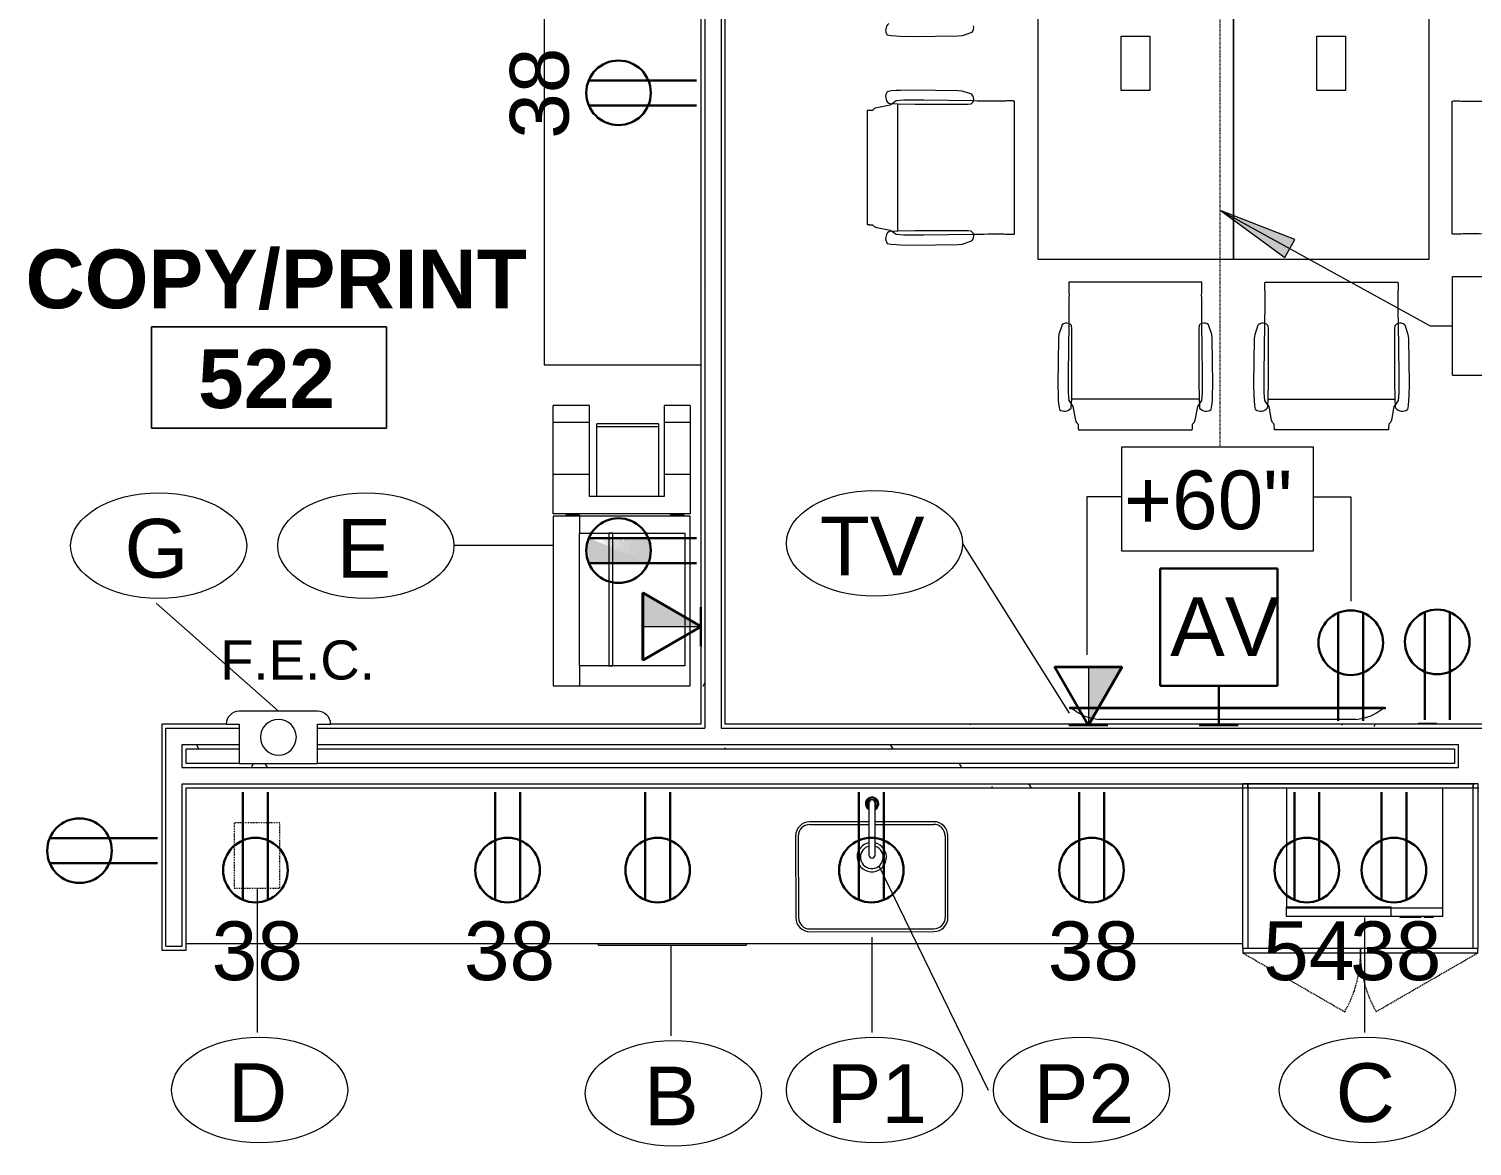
# Model space of a CAD drawing. Header units: inches. Extents: x 0 to 1865, y 0 to 1094.
# Drawn here: x 474.8 to 696, y 447.2 to 618.5 of the extents above; entities that cross this region are included whole.
import ezdxf

# ---------------------------------------------------------------- set-up
doc = ezdxf.new("R2010")
doc.units = ezdxf.units.IN
doc.header["$MEASUREMENT"] = 0
for name, pattern in [('Dash', [0.25, 0.125, -0.125]), ('Dash 1_16_', [0.125, 0.0625, -0.0625]), ('Hidden', [0.28125, 0.1875, -0.09375])]:
    doc.linetypes.add(name, pattern=pattern)
for name, color, linetype, lineweight in [('A-ANNO-KEYN', 231, 'Continuous', 9), ('A-ANNO-NOTE', 131, 'Continuous', 9), ('A-AREA-IDEN', 2, 'Continuous', 9), ('A-DETL', 90, 'Continuous', 9), ('A-WALL', 113, 'Continuous', 13), ('A-WALL-PATT', 111, 'Continuous', 13), ('E-ELEC-FIXT', 91, 'Continuous', 9), ('G-ANNO-TEXT', 231, 'Continuous', 9), ('I-FURN', 30, 'Continuous', 9), ('I-FURN-PNLS', 30, 'Continuous', 9), ('I-WALL', 2, 'Continuous', 13), ('P-SANR-FIXT', 6, 'Continuous', 9), ('P-SANR-FIXT-IDEN', 2, 'Continuous', 9), ('Q-CASE', 31, 'Continuous', 9), ('Q-SPCQ', 91, 'Continuous', 9), ('Q-SPCQ-HDLN', 91, 'Dash', 9), ('Q-SPCQ-IDEN', 132, 'Continuous', 9)]:
    doc.layers.add(name, color=color, linetype=linetype, lineweight=lineweight)
doc.styles.add('Arial', font='arial.ttf', dxfattribs={"height": 6})
doc.styles.add('Arial_1', font='arial.ttf', dxfattribs={"height": 9})
doc.styles.add('Swis721 Lt BT', font='swissl.ttf', dxfattribs={"height": 9})
doc.styles.add('Swis721 Lt BT_B', font='', dxfattribs={"height": 9})
doc.styles.get('Swis721 Lt BT_B').set_extended_font_data('Swis721 Lt BT', bold=True)
pattern_1 = [(0, (0, 0), (30.72, 7.68), [1.267, -21.773, 1.267, -21.773, -122.88]), (0, (0, 0), (30.72, 7.68), [-46.08, 1.267, -44.813, 1.267, -21.773, -53.76]), (0, (0, 0), (30.72, 7.68), [-115.2, 1.267, -14.093, 1.267, -37.133]), (120, (11.52, 3.84), (-22.011075, 22.7643), [1.267, -21.773, 1.267, -21.773, -122.88]), (120, (11.52, 3.84), (-22.011075, 22.7643), [-46.08, 1.267, -44.813, 1.267, -21.773, -53.76]), (120, (11.52, 3.84), (-22.011075, 22.7643), [-115.2, 1.267, -14.093, 1.267, -37.133]), (240, (15.36, 19.2), (-8.708925, -30.4443), [1.267, -21.773, 1.267, -21.773, -122.88]), (240, (15.36, 19.2), (-8.708925, -30.4443), [-46.08, 1.267, -44.813, 1.267, -21.773, -53.76]), (240, (15.36, 19.2), (-8.708925, -30.4443), [-115.2, 1.267, -14.093, 1.267, -37.133])]

# ---------------------------------------------------------------- blocks, each defined once
blk = doc.blocks.new('A-Flat_Screen_TV - OLED 55BGP 55_-7364321-Level 05 POWER _ SIGNAL')
at = {"layer": 'Q-SPCQ'}
for p, q in [((-24.14, 0.06), (24.14, 0.06)), ((-24.14, 0.06), (-24.14, 0)), ((24.14, 0), (24.14, 0.06)), ((-24.2, 0), (24.2, 0)), ((-24.2, 0), (-24.2, -0.19)), ((24.2, -0.19), (-24.2, -0.19)), ((19.7, -1.81), (-19.7, -1.81)), ((24.2, -0.19), (24.2, 0))]:
    blk.add_line(p, q, dxfattribs=at)
for centre, start, end in [((-19.1, 5.58), 231.0344, 265.3628), ((19.1, 5.58), 274.6372, 308.9656)]:
    blk.add_arc(centre, 7.41, start, end, dxfattribs=at)
blk = doc.blocks.new('F - CONF TABLE _4 RECTANGULAR-12 CHAIRS_ - F - CONF TABLE _4 RECTANGULAR-12 CHAIRS_-7360135-Level 05 POWER _ SIGNAL')
at = {"layer": 'I-FURN'}
for p, q in [((-54.74, 55.32), (-54.99, 55.06)), ((-37.25, 56.16), (-54.68, 56.16)), ((-36.94, 55.06), (-37.2, 55.32)), ((-55.14, 54.68), (-55.54, 52.61)), ((-54.99, 55.06), (-55.14, 54.68)), ((-36.87, 54.92), (-36.94, 55.06)), ((-36.79, 54.68), (-36.87, 54.92)), ((-36.39, 52.61), (-36.79, 54.68)), ((-57.8, 51.03), (-57.85, 49.17)), ((-57.77, 51.68), (-57.8, 51.03)), ((-57.7, 52.45), (-57.77, 51.68)), ((-57.59, 53.06), (-57.7, 52.45)), ((-56.18, 51.68), (-56.28, 50.52)), ((-55.77, 52.28), (-56.18, 51.68)), ((-55.79, 52.61), (-55.81, 52.84)), ((-55.73, 51.45), (-55.79, 52.61)), ((-55.54, 52.61), (-55.77, 52.28)), ((-55.68, 48.77), (-55.73, 51.45)), ((-55.73, 51.45), (-36.21, 51.45)), ((-36.16, 52.28), (-36.39, 52.61)), ((-36.21, 51.45), (-36.25, 48.77)), ((-36.14, 52.61), (-36.21, 51.45)), ((-35.76, 51.68), (-36.16, 52.28)), ((-36.12, 52.84), (-36.14, 52.61)), ((-35.65, 50.52), (-35.76, 51.68)), ((-34.23, 52.45), (-34.34, 53.06)), ((-34.16, 51.68), (-34.23, 52.45)), ((-34.13, 51.03), (-34.16, 51.68)), ((-34.08, 49.17), (-34.13, 51.03)), ((-25.92, 49.17), (-25.87, 51.03)), ((-25.87, 51.03), (-25.84, 51.68)), ((-25.84, 51.68), (-25.77, 52.45)), ((-25.77, 52.45), (-25.66, 53.06)), ((-57.85, 49.17), (-57.75, 42.17)), ((-56.28, 50.52), (-56.28, 47.52)), ((-55.68, 40.68), (-55.68, 48.77)), ((-36.25, 48.77), (-36.25, 40.68)), ((-35.65, 47.52), (-35.65, 50.52)), ((-34.18, 42.17), (-34.08, 49.17)), ((-25.82, 42.17), (-25.92, 49.17)), ((-56.28, 47.52), (-56.17, 39.85)), ((-35.76, 39.85), (-35.65, 47.52)), ((-57.75, 42.17), (-57.69, 41.58)), ((-34.24, 41.58), (-34.18, 42.17)), ((-25.76, 41.58), (-25.82, 42.17)), ((-57.69, 41.58), (-57.2, 40.08)), ((-55.74, 40.18), (-55.68, 40.68)), ((-36.25, 40.68), (-36.19, 40.18)), ((-34.73, 40.08), (-34.24, 41.58)), ((-25.27, 40.08), (-25.76, 41.58)), ((-56.14, 33.53), (-35.8, 33.53)), ((-82.45, 26.77), (-83.06, 26.66)), ((-81.68, 26.84), (-82.45, 26.77)), ((-81.03, 26.87), (-81.68, 26.84)), ((-79.17, 26.92), (-81.03, 26.87)), ((-72.17, 26.82), (-79.17, 26.92)), ((-71.58, 26.76), (-72.17, 26.82)), ((-70.08, 26.27), (-71.58, 26.76)), ((-82.61, 24.61), (-84.68, 24.21)), ((-82.84, 24.88), (-82.61, 24.86)), ((-82.61, 24.86), (-81.45, 24.79)), ((-82.28, 24.84), (-82.61, 24.61)), ((-81.68, 25.24), (-82.28, 24.84)), ((-80.52, 25.35), (-81.68, 25.24)), ((-81.45, 24.79), (-78.77, 24.75)), ((-81.45, 5.27), (-81.45, 24.79)), ((-77.52, 25.35), (-80.52, 25.35)), ((-78.77, 24.75), (-70.68, 24.75)), ((-69.85, 25.24), (-77.52, 25.35)), ((-70.68, 24.75), (-70.18, 24.81)), ((-63.53, 4.86), (-63.53, 25.2)), ((-86.16, 23.75), (-86.16, 6.32)), ((-85.06, 24.06), (-85.32, 23.8)), ((-84.92, 24.13), (-85.06, 24.06)), ((-84.68, 24.21), (-84.92, 24.13)), ((-85.32, 6.26), (-85.06, 6.01)), ((-85.06, 6.01), (-84.68, 5.86)), ((-84.68, 5.86), (-82.61, 5.46)), ((-82.61, 5.21), (-82.84, 5.19)), ((-82.61, 5.46), (-82.28, 5.23)), ((-81.45, 5.27), (-82.61, 5.21)), ((-82.28, 5.23), (-81.68, 4.82)), ((-81.68, 4.82), (-80.52, 4.72)), ((-78.77, 5.32), (-81.45, 5.27)), ((-80.52, 4.72), (-77.52, 4.72)), ((-70.68, 5.32), (-78.77, 5.32)), ((-77.52, 4.72), (-69.85, 4.83)), ((-70.18, 5.26), (-70.68, 5.32)), ((-83.06, 3.41), (-82.45, 3.3)), ((-82.45, 3.3), (-81.68, 3.23)), ((-81.68, 3.23), (-81.03, 3.2)), ((-81.03, 3.2), (-79.17, 3.15)), ((-79.17, 3.15), (-72.17, 3.25)), ((-72.17, 3.25), (-71.58, 3.31)), ((-71.58, 3.31), (-70.08, 3.8)), ((-83.06, -3.41), (-82.45, -3.3)), ((-82.45, -3.3), (-81.68, -3.23)), ((-81.68, -3.23), (-81.03, -3.2)), ((-81.03, -3.2), (-79.17, -3.15)), ((-79.17, -3.15), (-72.17, -3.25)), ((-72.17, -3.25), (-71.58, -3.31)), ((-71.58, -3.31), (-70.08, -3.8)), ((-86.16, -23.75), (-86.16, -6.32)), ((-85.32, -6.26), (-85.06, -6.01)), ((-85.06, -6.01), (-84.68, -5.86)), ((-84.68, -5.86), (-82.61, -5.46)), ((-82.61, -5.21), (-82.84, -5.19)), ((-81.45, -5.27), (-82.61, -5.21)), ((-82.61, -5.46), (-82.28, -5.23)), ((-82.28, -5.23), (-81.68, -4.82)), ((-81.68, -4.82), (-80.52, -4.72)), ((-78.77, -5.32), (-81.45, -5.27)), ((-81.45, -5.27), (-81.45, -24.79)), ((-80.52, -4.72), (-77.52, -4.72)), ((-70.68, -5.32), (-78.77, -5.32)), ((-77.52, -4.72), (-69.85, -4.83)), ((-70.18, -5.26), (-70.68, -5.32)), ((-63.53, -4.86), (-63.53, -25.2)), ((-85.06, -24.06), (-85.32, -23.8)), ((-84.92, -24.13), (-85.06, -24.06)), ((-84.68, -24.21), (-84.92, -24.13)), ((-82.61, -24.61), (-84.68, -24.21)), ((-82.84, -24.88), (-82.61, -24.86)), ((-82.28, -24.84), (-82.61, -24.61)), ((-82.61, -24.86), (-81.45, -24.79)), ((-81.68, -25.24), (-82.28, -24.84)), ((-80.52, -25.35), (-81.68, -25.24)), ((-81.45, -24.79), (-78.77, -24.75)), ((-77.52, -25.35), (-80.52, -25.35)), ((-78.77, -24.75), (-70.68, -24.75)), ((-69.85, -25.24), (-77.52, -25.35)), ((-70.08, -26.27), (-71.58, -26.76)), ((-70.68, -24.75), (-70.18, -24.81)), ((-82.45, -26.77), (-83.06, -26.66)), ((-81.68, -26.84), (-82.45, -26.77)), ((-81.03, -26.87), (-81.68, -26.84)), ((-79.17, -26.92), (-81.03, -26.87)), ((-72.17, -26.82), (-79.17, -26.92)), ((-71.58, -26.76), (-72.17, -26.82)), ((-56.14, -33.53), (-35.8, -33.53))]:
    blk.add_line(p, q, dxfattribs=at)
for centre, radius, start, end in [((-56.82, 51.99), 1.32, 40.065, 125.935), ((-35.11, 51.99), 1.32, 54.065, 139.935), ((-24.89, 51.99), 1.32, 40.065, 125.935), ((-56.48, 40.93), 1.12, 229.743, 286.0891), ((-56.4, 40.6), 0.781, 286.8466, 327.6782), ((-35.53, 40.6), 0.781, 212.3218, 253.1534), ((-35.45, 40.93), 1.12, 253.9109, 310.257), ((-24.55, 40.93), 1.12, 229.743, 286.0891), ((-81.99, 25.89), 1.32, 144.065, 229.935), ((-70.6, 25.47), 0.781, 302.3218, 343.1534), ((-70.93, 25.55), 1.12, 343.9109, 40.257), ((-81.99, 4.18), 1.32, 130.065, 215.935), ((-70.6, 4.6), 0.781, 16.8466, 57.6782), ((-70.93, 4.52), 1.12, 319.743, 16.0891), ((-81.99, -4.18), 1.32, 144.065, 229.935), ((-70.93, -4.52), 1.12, 343.9109, 40.257), ((-70.6, -4.6), 0.781, 302.3218, 343.1534), ((-81.99, -25.89), 1.32, 130.065, 215.935), ((-70.6, -25.47), 0.781, 16.8466, 57.6782), ((-70.93, -25.55), 1.12, 319.743, 16.0891)]:
    blk.add_arc(centre, radius, start, end, dxfattribs=at)
for points, knots in [([(-54.68, 56.16), (-54.68, 56.16), (-54.69, 56.14), (-54.7, 56.09), (-54.71, 56.03), (-54.71, 55.94), (-54.72, 55.84), (-54.73, 55.69), (-54.73, 55.51), (-54.74, 55.37), (-54.74, 55.32)], [0, 0, 0, 0, 0.111111, 0.222222, 0.333333, 0.444444, 0.555556, 0.666667, 0.888889, 1, 1, 1, 1]), ([(-37.2, 55.32), (-37.2, 55.51), (-37.21, 55.78), (-37.22, 56), (-37.23, 56.09), (-37.24, 56.14), (-37.25, 56.16), (-37.25, 56.16)], [0, 0, 0, 0, 0.444444, 0.666667, 0.777778, 0.888889, 1, 1, 1, 1]), ([(-56.18, 34.47), (-56.18, 34.39), (-56.18, 34.23), (-56.18, 33.9), (-56.16, 33.6), (-56.14, 33.53), (-56.14, 33.53)], [0, 0, 0, 0, 0.181818, 0.363636, 0.727273, 1, 1, 1, 1]), ([(-35.8, 33.53), (-35.79, 33.53), (-35.79, 33.53), (-35.78, 33.56), (-35.77, 33.62), (-35.77, 33.69), (-35.76, 33.77), (-35.75, 33.91), (-35.75, 34.14), (-35.75, 34.35), (-35.75, 34.47)], [0, 0, 0, 0, 0.090909, 0.181818, 0.272727, 0.363636, 0.454545, 0.545455, 0.727273, 1, 1, 1, 1]), ([(-63.53, 25.2), (-63.53, 25.21), (-63.53, 25.21), (-63.56, 25.22), (-63.62, 25.23), (-63.69, 25.23), (-63.77, 25.24), (-63.91, 25.25), (-64.14, 25.25), (-64.35, 25.25), (-64.47, 25.25)], [0, 0, 0, 0, 0.090909, 0.181818, 0.272727, 0.363636, 0.454545, 0.545455, 0.727273, 1, 1, 1, 1]), ([(-85.32, 23.8), (-85.51, 23.8), (-85.78, 23.79), (-86, 23.78), (-86.09, 23.77), (-86.14, 23.76), (-86.16, 23.75), (-86.16, 23.75)], [0, 0, 0, 0, 0.444444, 0.666667, 0.777778, 0.888889, 1, 1, 1, 1]), ([(-86.16, 6.32), (-86.16, 6.32), (-86.14, 6.31), (-86.09, 6.3), (-86.03, 6.29), (-85.94, 6.29), (-85.84, 6.28), (-85.69, 6.27), (-85.51, 6.27), (-85.37, 6.26), (-85.32, 6.26)], [0, 0, 0, 0, 0.111111, 0.222222, 0.333333, 0.444444, 0.555556, 0.666667, 0.888889, 1, 1, 1, 1]), ([(-64.47, 4.82), (-64.39, 4.82), (-64.23, 4.82), (-63.9, 4.82), (-63.6, 4.84), (-63.53, 4.86), (-63.53, 4.86)], [0, 0, 0, 0, 0.181818, 0.363636, 0.727273, 1, 1, 1, 1]), ([(-86.16, -6.32), (-86.16, -6.32), (-86.14, -6.31), (-86.09, -6.3), (-86, -6.29), (-85.78, -6.27), (-85.51, -6.27), (-85.32, -6.26)], [-1, -1, -1, -1, -0.888889, -0.777778, -0.666667, -0.444444, 0, 0, 0, 0]), ([(-64.47, -4.82), (-64.35, -4.82), (-64.14, -4.82), (-63.91, -4.82), (-63.77, -4.83), (-63.69, -4.83), (-63.62, -4.84), (-63.56, -4.85), (-63.53, -4.86), (-63.53, -4.86), (-63.53, -4.86)], [-1, -1, -1, -1, -0.727273, -0.545455, -0.454545, -0.363636, -0.272727, -0.181818, -0.090909, 0, 0, 0, 0]), ([(-85.32, -23.8), (-85.37, -23.8), (-85.51, -23.8), (-85.69, -23.8), (-85.84, -23.79), (-85.94, -23.78), (-86.03, -23.78), (-86.09, -23.77), (-86.14, -23.76), (-86.16, -23.75), (-86.16, -23.75)], [-1, -1, -1, -1, -0.888889, -0.666667, -0.555556, -0.444444, -0.333333, -0.222222, -0.111111, 0, 0, 0, 0]), ([(-63.53, -25.2), (-63.53, -25.21), (-63.6, -25.23), (-63.9, -25.25), (-64.23, -25.25), (-64.39, -25.25), (-64.47, -25.25)], [-1, -1, -1, -1, -0.727273, -0.363636, -0.181818, 0, 0, 0, 0]), ([(-56.18, -34.47), (-56.18, -34.35), (-56.18, -34.14), (-56.18, -33.91), (-56.17, -33.77), (-56.17, -33.69), (-56.16, -33.62), (-56.15, -33.56), (-56.14, -33.53), (-56.14, -33.53), (-56.14, -33.53)], [-1, -1, -1, -1, -0.727273, -0.545455, -0.454545, -0.363636, -0.272727, -0.181818, -0.090909, 0, 0, 0, 0]), ([(-35.8, -33.53), (-35.79, -33.53), (-35.77, -33.6), (-35.75, -33.9), (-35.75, -34.23), (-35.75, -34.39), (-35.75, -34.47)], [-1, -1, -1, -1, -0.727273, -0.363636, -0.181818, 0, 0, 0, 0])]:
    blk.add_open_spline(points, degree=3, knots=knots, dxfattribs=at)
for points in [[(-56.17, 39.85), (-56.16, 39.12), (-56.15, 37.66), (-56.14, 36.18), (-56.13, 35.44)], [(-35.8, 35.44), (-35.8, 36.18), (-35.79, 37.66), (-35.77, 39.12), (-35.76, 39.85)], [(-56.13, 35.44), (-56.14, 35.28), (-56.16, 34.96), (-56.17, 34.63), (-56.18, 34.47)], [(-35.75, 34.47), (-35.76, 34.63), (-35.77, 34.96), (-35.79, 35.28), (-35.8, 35.44)], [(-65.44, 25.2), (-66.18, 25.2), (-67.66, 25.21), (-69.12, 25.23), (-69.85, 25.24)], [(-64.47, 25.25), (-64.63, 25.24), (-64.96, 25.23), (-65.28, 25.21), (-65.44, 25.2)], [(-69.85, 4.83), (-69.12, 4.84), (-67.66, 4.85), (-66.18, 4.86), (-65.44, 4.87)], [(-65.44, 4.87), (-65.28, 4.86), (-64.96, 4.84), (-64.63, 4.83), (-64.47, 4.82)], [(-69.85, -4.83), (-69.12, -4.84), (-67.66, -4.85), (-66.18, -4.86), (-65.44, -4.87)], [(-65.44, -4.87), (-65.28, -4.86), (-64.96, -4.84), (-64.63, -4.83), (-64.47, -4.82)], [(-65.44, -25.2), (-66.18, -25.2), (-67.66, -25.21), (-69.12, -25.23), (-69.85, -25.24)], [(-64.47, -25.25), (-64.63, -25.24), (-64.96, -25.23), (-65.28, -25.21), (-65.44, -25.2)], [(-56.13, -35.44), (-56.14, -35.28), (-56.16, -34.96), (-56.17, -34.63), (-56.18, -34.47)], [(-35.75, -34.47), (-35.76, -34.63), (-35.77, -34.96), (-35.79, -35.28), (-35.8, -35.44)], [(-56.17, -39.85), (-56.16, -39.12), (-56.15, -37.66), (-56.14, -36.18), (-56.13, -35.44)], [(-35.8, -35.44), (-35.8, -36.18), (-35.79, -37.66), (-35.77, -39.12), (-35.76, -39.85)]]:
    blk.add_open_spline(points, degree=3, dxfattribs=at)
at = {"layer": 'I-FURN-PNLS'}
for p, q in [((0, 30), (-60, 30)), ((-60, 30), (-60, 0)), ((-34.16, 12.81), (-34.16, 17.19)), ((-34.16, 17.19), (-25.84, 17.19)), ((-25.84, 17.19), (-25.84, 12.81)), ((-25.84, 12.81), (-34.16, 12.81)), ((0, 0), (-60, 0)), ((-60, 0), (-60, -30)), ((-60, 0), (0, 0)), ((-34.16, -17.19), (-34.16, -12.81)), ((-34.16, -12.81), (-25.84, -12.81)), ((-25.84, -12.81), (-25.84, -17.19)), ((-25.84, -17.19), (-34.16, -17.19)), ((-60, -30), (0, -30))]:
    blk.add_line(p, q, dxfattribs=at)
blk = doc.blocks.new('C-L SHAPE COUNTER TOP - C-L SHAPE COUNTER TOP-8055906-Level 05 POWER _ SIGNAL')
at = {"layer": 'Q-CASE'}
for p, q in [((110.35, -24), (110.35, 0)), ((24, -57.77), (24, -24)), ((24, -24), (110.35, -24)), ((23.88, -60.62), (24, -60.62))]:
    blk.add_line(p, q, dxfattribs=at)
blk = doc.blocks.new('A-Copier-Floor - A-Copier-Floor-4036613-Level 05 POWER _ SIGNAL')
at = {"layer": 'Q-SPCQ'}
for p, q in [((-30.09, 11.47), (-27.49, 11.47)), ((-30.09, 11.47), (-30.09, 7.47)), ((-27.49, 11.47), (-19.49, 11.47)), ((-27.49, 11.47), (-27.49, 7.47)), ((-19.49, 11.47), (-13.49, 11.47)), ((-19.49, 11.47), (-19.49, 7.47)), ((-13.49, 11.47), (-13.49, -9.53)), ((12.91, 11.47), (-13.09, 11.47)), ((-13.09, 11.47), (-13.09, -5.51)), ((12.91, -5.51), (12.91, 11.47)), ((-13.29, 10.49), (-13.29, 8.47)), ((-13.29, 10.49), (-13.1, 10.49)), ((-10.52, -5.51), (-10.52, 10.67)), ((-10.52, 10.67), (9.82, 10.67)), ((9.82, 10.67), (9.82, -5.51)), ((-30.09, 7.47), (-27.49, 7.47)), ((-27.49, 7.47), (-19.49, 7.47)), ((-19.49, 7.47), (-16.13, 7.47)), ((-16.13, 7.47), (-16.13, -3.97)), ((-13.1, 8.47), (-13.29, 8.47)), ((-27.26, 6.6), (-26.84, 6.6)), ((-27.26, 6.6), (-27.26, -2.84)), ((-26.84, 6.6), (-16.13, 6.6)), ((-26.84, -2.84), (-26.84, 6.6)), ((9.82, -0.4), (-10.52, -0.4)), ((-10.52, -0.4), (-10.52, -1.03)), ((-10.52, -1.03), (9.82, -1.03)), ((9.82, -1.03), (9.82, -0.4)), ((-27.49, -3.97), (-30.09, -3.97)), ((-30.09, -3.97), (-30.09, -9.53)), ((-19.49, -3.97), (-27.49, -3.97)), ((-27.49, -3.97), (-27.49, -9.53)), ((-26.84, -2.84), (-27.26, -2.84)), ((-16.13, -2.84), (-26.84, -2.84)), ((-16.13, -3.97), (-19.49, -3.97)), ((-19.49, -3.97), (-19.49, -9.53)), ((-13.29, -5.51), (-13.29, -7.53)), ((-13.29, -5.51), (-13.1, -5.51)), ((-13.09, -5.51), (-10.52, -5.51)), ((-13.09, -5.51), (-13.09, -9.53)), ((9.82, -5.51), (-10.52, -5.51)), ((9.82, -5.51), (12.91, -5.51)), ((12.91, -9.53), (12.91, -5.51)), ((-13.1, -7.53), (-13.29, -7.53)), ((-27.49, -9.53), (-30.09, -9.53)), ((-19.49, -9.53), (-27.49, -9.53)), ((-13.49, -9.53), (-19.49, -9.53)), ((-13.09, -9.53), (12.91, -9.53))]:
    blk.add_line(p, q, dxfattribs=at)
blk = doc.blocks.new('PS - Power Device _Wall Base_ - Duplex-4862727-Level 05 POWER _ SIGNAL')
at = {"layer": 'E-ELEC-FIXT'}
for p, q in [((463.79, 940.87), (463.79, 943.62)), ((463.97, 943.62), (463.79, 943.62)), ((463.79, 940.87), (463.97, 940.87))]:
    blk.add_line(p, q, dxfattribs=at)
blk = doc.blocks.new('A-Microwave1 - 1000 Watt-2_5CuFt-BREAK-7727659-Level 05 POWER _ SIGNAL')
at = {"layer": 'Q-SPCQ'}
for p, q in [((-6.89, -8.83), (-6.89, -27.13)), ((17.11, -27.13), (17.11, -8.83)), ((-6.89, -27), (9.11, -27)), ((-6.89, -28.5), (-6.89, -27)), ((-6.89, -27.13), (17.11, -27.13)), ((9.11, -28.5), (-6.89, -28.5)), ((9.11, -27), (9.11, -28.5)), ((17.11, -28.5), (9.11, -28.5)), ((10.48, -28.5), (10.48, -28.63)), ((11.86, -28.63), (10.48, -28.63)), ((11.86, -28.5), (11.86, -28.63)), ((11.92, -28.63), (11.86, -28.63)), ((11.92, -28.63), (11.92, -28.5)), ((12.42, -28.63), (11.92, -28.63)), ((12.42, -28.5), (12.42, -28.63)), ((13.79, -28.63), (12.42, -28.63)), ((13.79, -28.63), (13.79, -28.5)), ((14.23, -28.5), (14.23, -28.63)), ((15.61, -28.63), (14.23, -28.63)), ((15.61, -28.63), (15.61, -28.5)), ((17.11, -28.5), (17.11, -27.13))]:
    blk.add_line(p, q, dxfattribs=at)
blk = doc.blocks.new('A-Dishwasher1 - A-Dishwasher 2-7730646-Level 05 POWER _ SIGNAL')
at = {"layer": 'Q-SPCQ'}
for p, q in [((-11.31, -13), (-11.31, -12.75)), ((-11.31, -13), (11.31, -13)), ((11.31, -12.75), (11.31, -13))]:
    blk.add_line(p, q, dxfattribs=at)
blk = doc.blocks.new('CW Cupbd Combined - Oven Tower 96_h x 24_d _2 Microwaves_ 2 pull out drawers_-7806626-Level 05 POWER _ SIGNAL')
at = {"layer": 'Q-CASE', "linetype": 'Hidden'}
for p, q in [((2, 31.31), (17.6, 40.32)), ((38.03, 31.31), (22.42, 40.32))]:
    blk.add_line(p, q, dxfattribs=at)
at = {"layer": 'Q-CASE'}
for p, q in [((2, 31.31), (20.01, 31.31)), ((2, 31.31), (2, 30.56)), ((20.01, 30.56), (20.01, 31.31)), ((20.01, 31.31), (38.03, 31.31)), ((20.01, 31.31), (20.01, 30.56)), ((38.03, 30.56), (38.03, 31.31)), ((20.01, 30.56), (2, 30.56)), ((38.03, 30.56), (20.01, 30.56))]:
    blk.add_line(p, q, dxfattribs=at)
at = {"layer": 'Q-CASE', "lineweight": 20}
for p, q in [((2, 5.31), (2, 30.56)), ((2.75, 30.56), (2.75, 5.31)), ((37.28, 5.31), (37.28, 30.56)), ((38.03, 30.56), (38.03, 5.31)), ((2.75, 5.31), (2, 5.31)), ((2.75, 6.06), (37.28, 6.06)), ((2.75, 5.31), (2.75, 6.06)), ((37.28, 5.31), (2.75, 5.31)), ((37.28, 6.06), (37.28, 5.31)), ((38.03, 5.31), (37.28, 5.31))]:
    blk.add_line(p, q, dxfattribs=at)
at = {"layer": 'Q-CASE', "linetype": 'Hidden'}
for centre, start, end in [((2, 31.31), 359.5, 30), ((38.03, 31.31), 150, 180.5)]:
    blk.add_arc(centre, 18.02, start, end, dxfattribs=at)
blk = doc.blocks.new('equip-sink-undr-elkay-single-lustertone - UNDERMOUNT SINK-7798325-Level 05 POWER _ SIGNAL')
at = {"layer": 'P-SANR-FIXT'}
for p, q in [((-0.41, 8.42), (-9.5, 8.42)), ((-9.5, 8), (-0.41, 8)), ((9.5, 8.42), (0.52, 8.42)), ((0.52, 8), (9.5, 8)), ((-11.67, 6.25), (-11.67, -6.25)), ((-11.25, 6.25), (-11.25, -6.25)), ((11.25, 6.25), (11.25, -6.25)), ((11.67, -6.25), (11.67, 6.25)), ((-9.5, -8), (9.5, -8)), ((-9.5, -8.42), (9.5, -8.42))]:
    blk.add_line(p, q, dxfattribs=at)
for centre, radius, start, end in [((-9.5, 6.25), 2.17, 90, 180), ((-9.5, 6.25), 1.75, 90, 180), ((9.5, 6.25), 2.17, 360, 90), ((9.5, 6.25), 1.75, 360, 90), ((0, 3), 2.25, 101.1292, 180), ((0, 3), 2.25, 180, 76.2087), ((0, 3), 1.75, 103.9154, 180), ((0, 3), 1.75, 180, 72), ((-9.5, -6.25), 2.17, 180, 270), ((-9.5, -6.25), 1.75, 180, 270), ((9.5, -6.25), 2.17, 270, 360), ((9.5, -6.25), 1.75, 270, 360)]:
    blk.add_arc(centre, radius, start, end, dxfattribs=at)
blk = doc.blocks.new('P-Faucet-Counter - Matte Black-4259821-Level 05 POWER _ SIGNAL')
at = {"layer": 'P-SANR-FIXT'}
for p, q in [((-0.47, 0.12), (-0.47, -7.88)), ((0.47, -7.88), (0.47, 0.12))]:
    blk.add_line(p, q, dxfattribs=at)
for centre, radius, start, end in [((0, 0), 1.02, 90, 240), ((0, 0), 0.933, 90, 239.9469), ((0, 0), 0.875, 90, 237.5344), ((0, 0), 0.656, 90, 224.5084), ((0, 0.12), 0.467, 0, 180), ((0, 0), 1.02, 300, 90), ((0, 0), 0.933, 300.0531, 90), ((0, 0), 0.875, 302.4656, 90), ((0, 0), 0.656, 315.4916, 90), ((0, -7.88), 0.467, 180, 360)]:
    blk.add_arc(centre, radius, start, end, dxfattribs=at)
blk = doc.blocks.new('A-Coffee Maker-generic - A-Coffee Maker-generic-3789961-Level 05 POWER _ SIGNAL')
at = {"layer": 'Q-SPCQ-HDLN'}
for p, q in [((-5, 3.5), (-5, -3.5)), ((5, 3.5), (-5, 3.5)), ((5, -3.5), (5, 3.5)), ((-5, -3.5), (5, -3.5))]:
    blk.add_line(p, q, dxfattribs=at)
blk = doc.blocks.new('Casework 1 - Casework 1-7838541-Level 05 POWER _ SIGNAL')
at = {"layer": 'Q-CASE'}
blk.add_line((498.89, 478.25), (660.85, 478.25), dxfattribs=at)
blk = doc.blocks.new('A-Recessed_Fire_Extinguisher_Cabinet - A-Recessed_Fire_Extinguisher_Cabinet-8145183-Level 05 POWER _ SIGNAL')
at = {"layer": 'Q-SPCQ'}
for p, q in [((6, 47.375), (-6, 47.375)), ((-8, 45.375), (-6, 45.375)), ((-6, 45.375), (-6, 39.375)), ((6, 39.375), (6, 45.375)), ((6, 45.375), (8, 45.375)), ((-6, 39.375), (6, 39.375))]:
    blk.add_line(p, q, dxfattribs=at)
for centre, radius, start, end in [((-6, 45.375), 2, 90, 180), ((6, 45.375), 2, 360, 90), ((0, 43.375), 2.75, 0, 180), ((0, 43.375), 2.75, 180, 360)]:
    blk.add_arc(centre, radius, start, end, dxfattribs=at)
blk = doc.blocks.new('Room Tag - Room Name and Number-3379422-Level 05 POWER _ SIGNAL')
at = {"layer": 'A-AREA-IDEN'}
for p, q in [((-0.1881, -0.1636), (-0.1881, -0.0018)), ((-0.1881, -0.0018), (0.1869, -0.0018)), ((0.1869, -0.0018), (-0.1881, -0.0018)), ((-0.1881, -0.0018), (-0.1881, -0.1636)), ((0.1869, -0.0018), (0.1869, -0.1636)), ((0.1869, -0.1636), (0.1869, -0.0018)), ((0.1869, -0.1636), (-0.1881, -0.1636)), ((-0.1881, -0.1636), (0.1869, -0.1636))]:
    blk.add_line(p, q, dxfattribs=at)
blk = doc.blocks.new('Appliance_Specialty Equipment Tag - Standard-3515593-Level 05 POWER _ SIGNAL')
at = {"layer": 'Q-SPCQ-IDEN'}
blk.add_ellipse((-0.0499, 0.0037), major_axis=(-0.1406, 0), ratio=0.600473, dxfattribs=at)
blk = doc.blocks.new('Plumbing Equipment Tag - Standard-3394155-Level 05 POWER _ SIGNAL')
at = {"layer": 'P-SANR-FIXT-IDEN'}
blk.add_ellipse((-0.0499, 0.0037), major_axis=(-0.1406, 0), ratio=0.600473, dxfattribs=at)
blk = doc.blocks.new('Keynote Tag - Keynote Number - Boxed-135510-Level 05 POWER _ SIGNAL')
at = {"layer": 'A-ANNO-KEYN'}
for p, q in [((-0.125, -0.0792), (-0.125, 0.0781)), ((-0.125, 0.0781), (0.125, 0.0781)), ((0.125, 0.0781), (0.125, -0.0792)), ((-0.125, -0.0792), (0.125, -0.0792))]:
    blk.add_line(p, q, dxfattribs=at)

msp = doc.modelspace()

# ---------------------------------------------------------------- hatches: boundary and pattern name
at = {"layer": 'A-ANNO-KEYN'}
msp.add_hatch(color=256, dxfattribs=at).paths.add_polyline_path([(657.51, 590.58), (667.26, 583.41), (668.78, 586.18)], flags=0)
at = {"layer": 'A-ANNO-NOTE'}
for points in [[(560.44, 537.04), (560.48, 540.04), (560.31, 539.48)], [(560.58, 536.67), (560.6, 540.32), (560.44, 537.04)], [(560.44, 537.04), (560.6, 540.32), (560.48, 540.04)], [(569.71, 536.58), (560.64, 540.41), (560.62, 536.58), (562.38, 536.58)], [(569.75, 540.32), (569.71, 540.41), (562.38, 540.39)], [(569.78, 540.23), (569.75, 540.32), (562.38, 540.37)], [(569.81, 540.13), (569.78, 540.23), (562.38, 540.36)], [(569.85, 540.04), (569.81, 540.13), (562.38, 540.34)], [(569.88, 539.95), (569.85, 540.04), (562.38, 540.32)], [(569.9, 539.85), (569.88, 539.95), (562.38, 540.3)], [(569.93, 539.76), (569.9, 539.85), (562.38, 540.29)], [(569.95, 539.66), (569.93, 539.76), (562.38, 540.27)], [(569.98, 539.57), (569.95, 539.66), (562.38, 540.25)], [(570, 539.47), (569.98, 539.57), (562.38, 540.23)], [(570.02, 539.37), (570, 539.47), (562.38, 540.22)], [(570.03, 539.28), (570.02, 539.37), (562.38, 540.2)], [(570.05, 539.18), (570.03, 539.28), (562.38, 540.18)], [(570.06, 539.08), (570.05, 539.18), (562.38, 540.16)], [(570.07, 538.98), (570.06, 539.08), (562.38, 540.14)], [(570.08, 538.89), (570.07, 538.98), (562.38, 540.13)], [(570.09, 538.79), (570.08, 538.89), (562.38, 540.11)], [(570.09, 538.69), (570.09, 538.79), (562.38, 540.09)], [(570.09, 538.59), (570.09, 538.69), (562.38, 540.07)], [(570.09, 538.49), (570.09, 538.59), (562.38, 540.05)], [(570.09, 538.39), (570.09, 538.49), (562.38, 540.04)], [(570.09, 538.3), (570.09, 538.39), (562.38, 540.02)], [(570.09, 538.2), (570.09, 538.3), (562.38, 540)], [(570.08, 538.1), (570.09, 538.2), (562.38, 539.98)], [(570.07, 538), (570.08, 538.1), (562.38, 539.96)], [(570.06, 537.9), (570.07, 538), (562.38, 539.94)], [(570.05, 537.81), (570.06, 537.9), (562.38, 539.93)], [(570.03, 537.71), (570.05, 537.81), (562.38, 539.91)], [(570.02, 537.61), (570.03, 537.71), (562.38, 539.89)], [(570, 537.51), (570.02, 537.61), (562.38, 539.87)], [(569.98, 537.42), (570, 537.51), (562.38, 539.85)], [(569.95, 537.32), (569.98, 537.42), (562.38, 539.83)], [(569.93, 537.23), (569.95, 537.32), (562.38, 539.81)], [(569.9, 537.13), (569.93, 537.23), (562.38, 539.79)], [(560.44, 537.04), (560.23, 538.99), (560.2, 538.59)], [(560.44, 537.04), (560.2, 538.59), (560.3, 537.51)], [(560.44, 537.04), (560.31, 539.48), (560.23, 538.99)], [(569.88, 537.04), (569.9, 537.13), (562.38, 539.77)], [(569.85, 536.94), (569.88, 537.04), (562.38, 539.75)], [(569.81, 536.85), (569.85, 536.94), (562.38, 539.73)], [(569.78, 536.76), (569.81, 536.85), (562.38, 539.71)], [(569.75, 536.67), (569.78, 536.76), (562.38, 539.69)], [(569.71, 536.58), (569.75, 536.67), (562.38, 539.67)], [(577.83, 526.88), (568.9, 532.04), (568.9, 526.88), (577.02, 526.88)], [(637.17, 511.68), (642.33, 520.61), (637.17, 520.61)]]:
    msp.add_hatch(color=256, dxfattribs=at).paths.add_polyline_path(points, flags=0)
at = {"layer": 'A-WALL-PATT', "lineweight": 9}
h = msp.add_hatch(dxfattribs=at)
h.set_pattern_fill('FP_1', color=256, style=0, pattern_type=2)
h.set_pattern_definition(pattern_1)
h.paths.add_polyline_path([(578.39, 511.87), (578.39, 677.93), (577.76, 677.93), (577.76, 511.87)], flags=0)
h.paths.add_polyline_path([(578.39, 680.43), (578.39, 748), (577.76, 748), (577.76, 680.43)], flags=0)
h.paths.add_polyline_path([(578.39, 748.5), (578.39, 750), (577.76, 750), (577.76, 748.5)], flags=0)
h = msp.add_hatch(dxfattribs=at)
h.set_pattern_fill('FP_1', color=256, style=0, pattern_type=2)
h.set_pattern_definition(pattern_1)
h.paths.add_polyline_path([(580.89, 511.87), (581.51, 511.87), (581.51, 748), (580.89, 748), (580.89, 543.28)], flags=0)
h.paths.add_polyline_path([(580.89, 748.5), (581.51, 748.5), (581.51, 750), (578.39, 750), (578.4, 749.37), (580.89, 749.37), (580.89, 748.5)], flags=0)
h = msp.add_hatch(dxfattribs=at)
h.set_pattern_fill('FP_1', color=256, style=0, pattern_type=2)
h.set_pattern_definition(pattern_1)
h.paths.add_polyline_path([(495.14, 508.75), (495.76, 508.75), (495.76, 511.25), (507.01, 511.25), (507.01, 511.87), (495.14, 511.87), (495.14, 508.87)], flags=0)
h.paths.add_polyline_path([(696.39, 511.25), (736.61, 511.25), (736.61, 511.87), (580.89, 511.87), (580.89, 511.25), (694.08, 511.25)], flags=0)
h.paths.add_polyline_path([(519.01, 511.25), (578.39, 511.25), (578.39, 511.87), (519.01, 511.87), (519.01, 511.43)], flags=0)
h = msp.add_hatch(dxfattribs=at)
h.set_pattern_fill('FP_1', color=256, style=0, pattern_type=2)
h.set_pattern_definition(pattern_1)
h.paths.add_polyline_path([(507.01, 508.12), (507.01, 508.75), (498.26, 508.75), (498.26, 508.12), (498.89, 508.12)], flags=0)
h.paths.add_polyline_path([(591.65, 508.12), (693.89, 508.12), (693.89, 508.75), (519.01, 508.75), (519.01, 508.12), (577.02, 508.12)], flags=0)
h.paths.add_polyline_path([(734.67, 508.12), (736.61, 508.12), (736.61, 508.75), (696.39, 508.75), (696.39, 508.12), (696.89, 508.12), (696.89, 508.25), (697.01, 508.12), (723.35, 508.12)], flags=0)
h.paths.add_polyline_path([(495.76, 508.12), (495.76, 508.75), (495.14, 508.75), (495.14, 508.12)], flags=0)
h = msp.add_hatch(dxfattribs=at)
h.set_pattern_fill('FP_1', color=256, style=0, pattern_type=2)
h.set_pattern_definition(pattern_1)
h.paths.add_polyline_path([(495.77, 477.25), (498.26, 477.25), (498.26, 477.87), (495.76, 477.87), (495.76, 508.12), (495.14, 508.12), (495.14, 477.25), (495.76, 477.25)], flags=0)
h = msp.add_hatch(dxfattribs=at)
h.set_pattern_fill('FP_1', color=256, style=0, pattern_type=2)
h.set_pattern_definition(pattern_1)
h.paths.add_polyline_path([(577.02, 505.25), (693.26, 505.25), (693.26, 505.87), (498.89, 505.87), (498.89, 505.25), (562.38, 505.25)], flags=0)
h = msp.add_hatch(dxfattribs=at)
h.set_pattern_fill('FP_1', color=256, style=0, pattern_type=2)
h.set_pattern_definition(pattern_1)
h.paths.add_polyline_path([(691.5, 502.12), (693.26, 502.12), (693.26, 502.75), (498.89, 502.75), (498.89, 502.12), (667.5, 502.12)], flags=0)

# ---------------------------------------------------------------- linework, layer by layer
at = {"layer": 'A-ANNO-KEYN'}
for p, q in [((657.51, 590.58), (667.26, 583.41)), ((668.78, 586.18), (657.51, 590.58)), ((657.51, 590.58), (689.56, 572.94)), ((667.26, 583.41), (668.78, 586.18)), ((689.56, 572.94), (692.99, 572.94))]:
    msp.add_line(p, q, dxfattribs=at)
at = {"layer": 'A-ANNO-NOTE', "lineweight": 30}
for p, q in [((577.11, 610.58), (560.58, 610.58)), ((577.11, 606.75), (560.58, 606.75)), ((577.11, 606.75), (560.58, 606.75)), ((577.11, 540.41), (560.58, 540.41)), ((577.11, 536.58), (560.58, 536.58)), ((577.11, 536.58), (560.58, 536.58)), ((666.14, 535.75), (648.14, 535.75)), ((648.14, 535.75), (648.14, 517.75)), ((666.14, 517.75), (666.14, 535.75)), ((577.76, 526.84), (568.83, 532)), ((568.83, 521.68), (568.83, 532)), ((577.83, 526.88), (568.9, 532.04)), ((568.9, 521.72), (568.9, 532.04)), ((577.76, 529.84), (577.76, 523.84)), ((675.46, 512.4), (675.46, 528.93)), ((675.46, 512.4), (675.46, 528.93)), ((679.29, 512.4), (679.29, 528.93)), ((688.71, 512.53), (688.71, 529.05)), ((688.71, 512.53), (688.71, 529.05)), ((692.54, 512.53), (692.54, 529.05)), ((577.76, 526.84), (568.83, 521.68)), ((577.83, 526.88), (568.9, 521.72)), ((637.14, 511.75), (631.98, 520.68)), ((631.98, 520.68), (642.29, 520.68)), ((637.17, 511.68), (632.02, 520.61)), ((632.02, 520.61), (642.33, 520.61)), ((637.14, 511.75), (642.29, 520.68)), ((637.17, 511.68), (642.33, 520.61)), ((648.14, 517.75), (666.14, 517.75)), ((657.14, 511.75), (657.14, 517.75)), ((640.14, 511.75), (634.14, 511.75)), ((660.14, 511.75), (654.14, 511.75)), ((507.57, 501.47), (507.57, 484.95)), ((511.4, 501.47), (511.4, 484.95)), ((511.4, 501.47), (511.4, 484.95)), ((546.23, 501.47), (546.23, 484.95)), ((550.06, 501.47), (550.06, 484.95)), ((550.06, 501.47), (550.06, 484.95)), ((569.23, 501.47), (569.23, 484.95)), ((573.06, 501.47), (573.06, 484.95)), ((573.06, 501.47), (573.06, 484.95)), ((601.98, 501.47), (601.98, 484.95)), ((605.81, 501.47), (605.81, 484.95)), ((605.81, 501.47), (605.81, 484.95)), ((635.73, 501.47), (635.73, 484.95)), ((639.56, 501.47), (639.56, 484.95)), ((639.56, 501.47), (639.56, 484.95)), ((668.73, 501.47), (668.73, 484.95)), ((672.56, 501.47), (672.56, 484.95)), ((672.56, 501.47), (672.56, 484.95)), ((682.08, 501.47), (682.08, 484.95)), ((685.91, 501.47), (685.91, 484.95)), ((685.91, 501.47), (685.91, 484.95)), ((494.48, 494.41), (477.96, 494.41)), ((494.48, 490.58), (477.96, 490.58)), ((494.48, 490.58), (477.96, 490.58))]:
    msp.add_line(p, q, dxfattribs=at)
at = {"layer": 'A-ANNO-NOTE'}
for p, q in [((569.71, 540.41), (560.64, 540.41)), ((560.62, 536.58), (569.71, 536.58)), ((577.83, 526.88), (568.9, 532.04)), ((568.9, 532.04), (568.9, 526.88)), ((568.9, 526.88), (577.83, 526.88)), ((637.17, 511.68), (642.33, 520.61)), ((642.33, 520.61), (637.17, 520.61)), ((637.17, 520.61), (637.17, 511.68))]:
    msp.add_line(p, q, dxfattribs=at)
at = {"layer": 'A-ANNO-NOTE', "lineweight": 30}
for centre in [(565.14, 608.67), (565.14, 538.49), (677.38, 524.37), (690.63, 524.49), (482.52, 492.49), (509.49, 489.51), (548.14, 489.51), (571.14, 489.51), (603.89, 489.51), (637.64, 489.51), (670.64, 489.51), (683.99, 489.51)]:
    msp.add_circle(centre, 4.95, dxfattribs=at)
at = {"layer": 'A-ANNO-NOTE'}
for centre, radius, start, end in [((564.7, 538.47), 4.5, 154.5156, 204.9234), ((565.14, 538.49), 4.95, 337.2244, 22.7756)]:
    msp.add_arc(centre, radius, start, end, dxfattribs=at)
at = {"layer": 'A-DETL', "linetype": 'Dash 1_16_', "lineweight": 13}
msp.add_line((657.32, 629.27), (657.32, 554.27), dxfattribs=at)
at = {"layer": 'A-DETL'}
for p, q in [((642.15, 546.75), (636.9, 546.75)), ((636.9, 546.75), (636.9, 522.5)), ((671.65, 546.75), (677.4, 546.75)), ((677.4, 546.75), (677.4, 530.75))]:
    msp.add_line(p, q, dxfattribs=at)
at = {"layer": 'A-WALL'}
for p, q in [((580.89, 749.37), (580.89, 511.25)), ((578.39, 677.93), (578.39, 511.25)), ((495.76, 511.25), (507.01, 511.25)), ((495.76, 477.87), (495.76, 511.25)), ((519.01, 511.25), (578.39, 511.25)), ((580.89, 511.25), (737.23, 511.25)), ((498.26, 508.75), (507.01, 508.75)), ((498.26, 505.25), (498.26, 508.75)), ((519.01, 508.75), (693.89, 508.75)), ((693.89, 505.25), (693.89, 508.75)), ((498.26, 505.25), (693.89, 505.25)), ((498.26, 477.87), (498.26, 502.75)), ((498.26, 502.75), (696.39, 502.75)), ((495.76, 477.87), (498.26, 477.87))]:
    msp.add_line(p, q, dxfattribs=at)
at = {"layer": 'G-ANNO-TEXT', "color": 7, "flags": 128}
msp.add_lwpolyline([(642.27, 554.39), (671.59, 554.39), (671.59, 538.41), (642.27, 538.41)], close=True, dxfattribs=at)
at = {"layer": 'I-WALL'}
for p, q in [((581.51, 511.87), (581.51, 748)), ((577.76, 677.3), (577.76, 511.87)), ((505.01, 511.87), (495.14, 511.87)), ((495.14, 511.87), (495.14, 477.25)), ((577.76, 511.87), (521.01, 511.87)), ((736.61, 511.87), (581.51, 511.87)), ((498.89, 508.12), (507.01, 508.12)), ((498.89, 505.87), (498.89, 508.12)), ((519.01, 508.12), (693.26, 508.12)), ((693.26, 508.12), (693.26, 505.87)), ((507.01, 505.87), (498.89, 505.87)), ((693.26, 505.87), (519.01, 505.87)), ((498.89, 477.25), (498.89, 502.12)), ((498.89, 502.12), (697.01, 502.12)), ((495.14, 477.25), (498.89, 477.25))]:
    msp.add_line(p, q, dxfattribs=at)
at = {"layer": 'P-SANR-FIXT-IDEN'}
for p, q in [((605.03, 490.18), (621.78, 455.8)), ((603.96, 479.24), (603.96, 464.6))]:
    msp.add_line(p, q, dxfattribs=at)
at = {"layer": 'Q-SPCQ-IDEN'}
for p, q in [((555.14, 539.25), (539.92, 539.25)), ((634.29, 513.55), (617.87, 539.61)), ((513.01, 513.87), (494.26, 530.45)), ((509.73, 486.75), (509.73, 464.6)), ((679.5, 482.25), (679.5, 464.6)), ((573.14, 478), (573.14, 464.1))]:
    msp.add_line(p, q, dxfattribs=at)

# ---------------------------------------------------------------- block references
at = {"layer": 'A-ANNO-KEYN', "xscale": 95.99999999999994, "yscale": 95.99999999999994, "zscale": 95.99999999999994}
msp.add_blockref('Keynote Tag - Keynote Number - Boxed-135510-Level 05 POWER _ SIGNAL', (704.99, 573), dxfattribs=at)
at = {"layer": 'A-AREA-IDEN', "xscale": 95.99999999999994, "yscale": 95.99999999999994, "zscale": 95.99999999999994}
msp.add_blockref('Room Tag - Room Name and Number-3379422-Level 05 POWER _ SIGNAL', (511.61, 572.96), dxfattribs=at)
at = {"layer": 'E-ELEC-FIXT', "rotation": 269.9999999999999}
msp.add_blockref('PS - Power Device _Wall Base_ - Duplex-4862727-Level 05 POWER _ SIGNAL', (-253.11, 975.85), dxfattribs=at)
at = {"layer": 'I-FURN', "rotation": 89.99999999999982}
msp.add_blockref('F - CONF TABLE _4 RECTANGULAR-12 CHAIRS_ - F - CONF TABLE _4 RECTANGULAR-12 CHAIRS_-7360135-Level 05 POWER _ SIGNAL', (659.39, 643.18), dxfattribs=at)
at = {"layer": 'P-SANR-FIXT'}
msp.add_blockref('P-Faucet-Counter - Matte Black-4259821-Level 05 POWER _ SIGNAL', (604, 499.7), dxfattribs=at)
at = {"layer": 'P-SANR-FIXT', "rotation": 0.08728726663775664}
msp.add_blockref('equip-sink-undr-elkay-single-lustertone - UNDERMOUNT SINK-7798325-Level 05 POWER _ SIGNAL', (603.96, 488.5), dxfattribs=at)
at = {"layer": 'P-SANR-FIXT-IDEN', "xscale": 95.99999999999994, "yscale": 95.99999999999994, "zscale": 95.99999999999994}
for p in [(609.16, 455.44), (640.89, 455.44)]:
    msp.add_blockref('Plumbing Equipment Tag - Standard-3394155-Level 05 POWER _ SIGNAL', p, dxfattribs=at)
at = {"layer": 'Q-CASE'}
for name, p, rotation in [('C-L SHAPE COUNTER TOP - C-L SHAPE COUNTER TOP-8055906-Level 05 POWER _ SIGNAL', (577.76, 677.3), 269.9999999999996), ('CW Cupbd Combined - Oven Tower 96_h x 24_d _2 Microwaves_ 2 pull out drawers_-7806626-Level 05 POWER _ SIGNAL', (698.88, 508.11), 180)]:
    msp.add_blockref(name, p, dxfattribs=dict(at, rotation=rotation))
msp.add_blockref('Casework 1 - Casework 1-7838541-Level 05 POWER _ SIGNAL', (0, 0), dxfattribs=at)
at = {"layer": 'Q-SPCQ'}
for name, p, rotation in [('A-Copier-Floor - A-Copier-Floor-4036613-Level 05 POWER _ SIGNAL', (564.66, 530.66), 269.9999999999999), ('A-Coffee Maker-generic - A-Coffee Maker-generic-3789961-Level 05 POWER _ SIGNAL', (509.73, 491.75), 89.99999999999987)]:
    msp.add_blockref(name, p, dxfattribs=dict(at, rotation=rotation))
for name, p in [('A-Recessed_Fire_Extinguisher_Cabinet - A-Recessed_Fire_Extinguisher_Cabinet-8145183-Level 05 POWER _ SIGNAL', (513.01, 466.5)), ('A-Flat_Screen_TV - OLED 55BGP 55_-7364321-Level 05 POWER _ SIGNAL', (658.48, 514.43)), ('A-Microwave1 - 1000 Watt-2_5CuFt-BREAK-7727659-Level 05 POWER _ SIGNAL', (674.4, 510.88)), ('A-Dishwasher1 - A-Dishwasher 2-7730646-Level 05 POWER _ SIGNAL', (573.39, 491))]:
    msp.add_blockref(name, p, dxfattribs=at)
at = {"layer": 'Q-SPCQ-IDEN', "xscale": 95.99999999999994, "yscale": 95.99999999999994, "zscale": 95.99999999999994}
for p in [(499.45, 538.89), (531.2, 538.89), (609.16, 539.25), (514.92, 455.44), (578.33, 454.94), (684.7, 455.44)]:
    msp.add_blockref('Appliance_Specialty Equipment Tag - Standard-3515593-Level 05 POWER _ SIGNAL', p, dxfattribs=at)

# ---------------------------------------------------------------- texts
at = {"layer": 'A-ANNO-NOTE', "insert": (548.5, 601.62), "char_height": 9, "width": 16.362, "attachment_point": 1, "rotation": 90, "style": 'Swis721 Lt BT'}
msp.add_mtext('38', dxfattribs=at)
at = {"layer": 'A-ANNO-NOTE', "attachment_point": 1}
for s, insert, char_height, width, style in [('AV', (649.69, 531.32), 9, 18.18, 'Swis721 Lt BT'), ('F.E.C.', (504.06, 524.72), 6, 29.997, 'Arial'), ('38', (502.78, 481.64), 9, 16.362, 'Swis721 Lt BT'), ('38', (541.44, 481.64), 9, 16.362, 'Swis721 Lt BT'), ('38', (630.94, 481.64), 9, 16.362, 'Swis721 Lt BT'), ('54', (663.94, 481.64), 9, 16.362, 'Swis721 Lt BT'), ('38', (677.29, 481.64), 9, 16.362, 'Swis721 Lt BT')]:
    msp.add_mtext(s, dxfattribs=dict(at, insert=insert, char_height=char_height, width=width, style=style))
at = {"layer": 'A-AREA-IDEN', "char_height": 9, "attachment_point": 1, "style": 'Swis721 Lt BT_B'}
for s, insert, width in [('COPY/PRINT', (474.24, 584.64), 90.294), ('522', (500.7, 569.34), 25.452)]:
    msp.add_mtext(s, dxfattribs=dict(at, insert=insert, width=width))
at = {"layer": 'G-ANNO-TEXT', "color": 7, "insert": (642.64, 550.77), "char_height": 9, "width": 33.33, "attachment_point": 1, "style": 'Swis721 Lt BT'}
msp.add_mtext('+60"', dxfattribs=at)
at = {"layer": 'P-SANR-FIXT-IDEN', "char_height": 9, "width": 17.574, "attachment_point": 1, "style": 'Swis721 Lt BT'}
for s, insert in [('P1', (597.04, 459.76)), ('P2', (628.78, 459.76))]:
    msp.add_mtext(s, dxfattribs=dict(at, insert=insert))
at = {"layer": 'Q-SPCQ-IDEN', "char_height": 9, "attachment_point": 1, "style": 'Arial_1'}
for s, insert, width in [('G', (489.43, 543.35), 12.12), ('E', (521.92, 543.35), 10.302), ('TV', (596, 543.71), 19.695), ('D', (505.28, 459.9), 11.211), ('B', (569.05, 459.4), 10.302), ('C', (675.06, 459.9), 11.211)]:
    msp.add_mtext(s, dxfattribs=dict(at, insert=insert, width=width))

doc.saveas('drawing.dxf')
